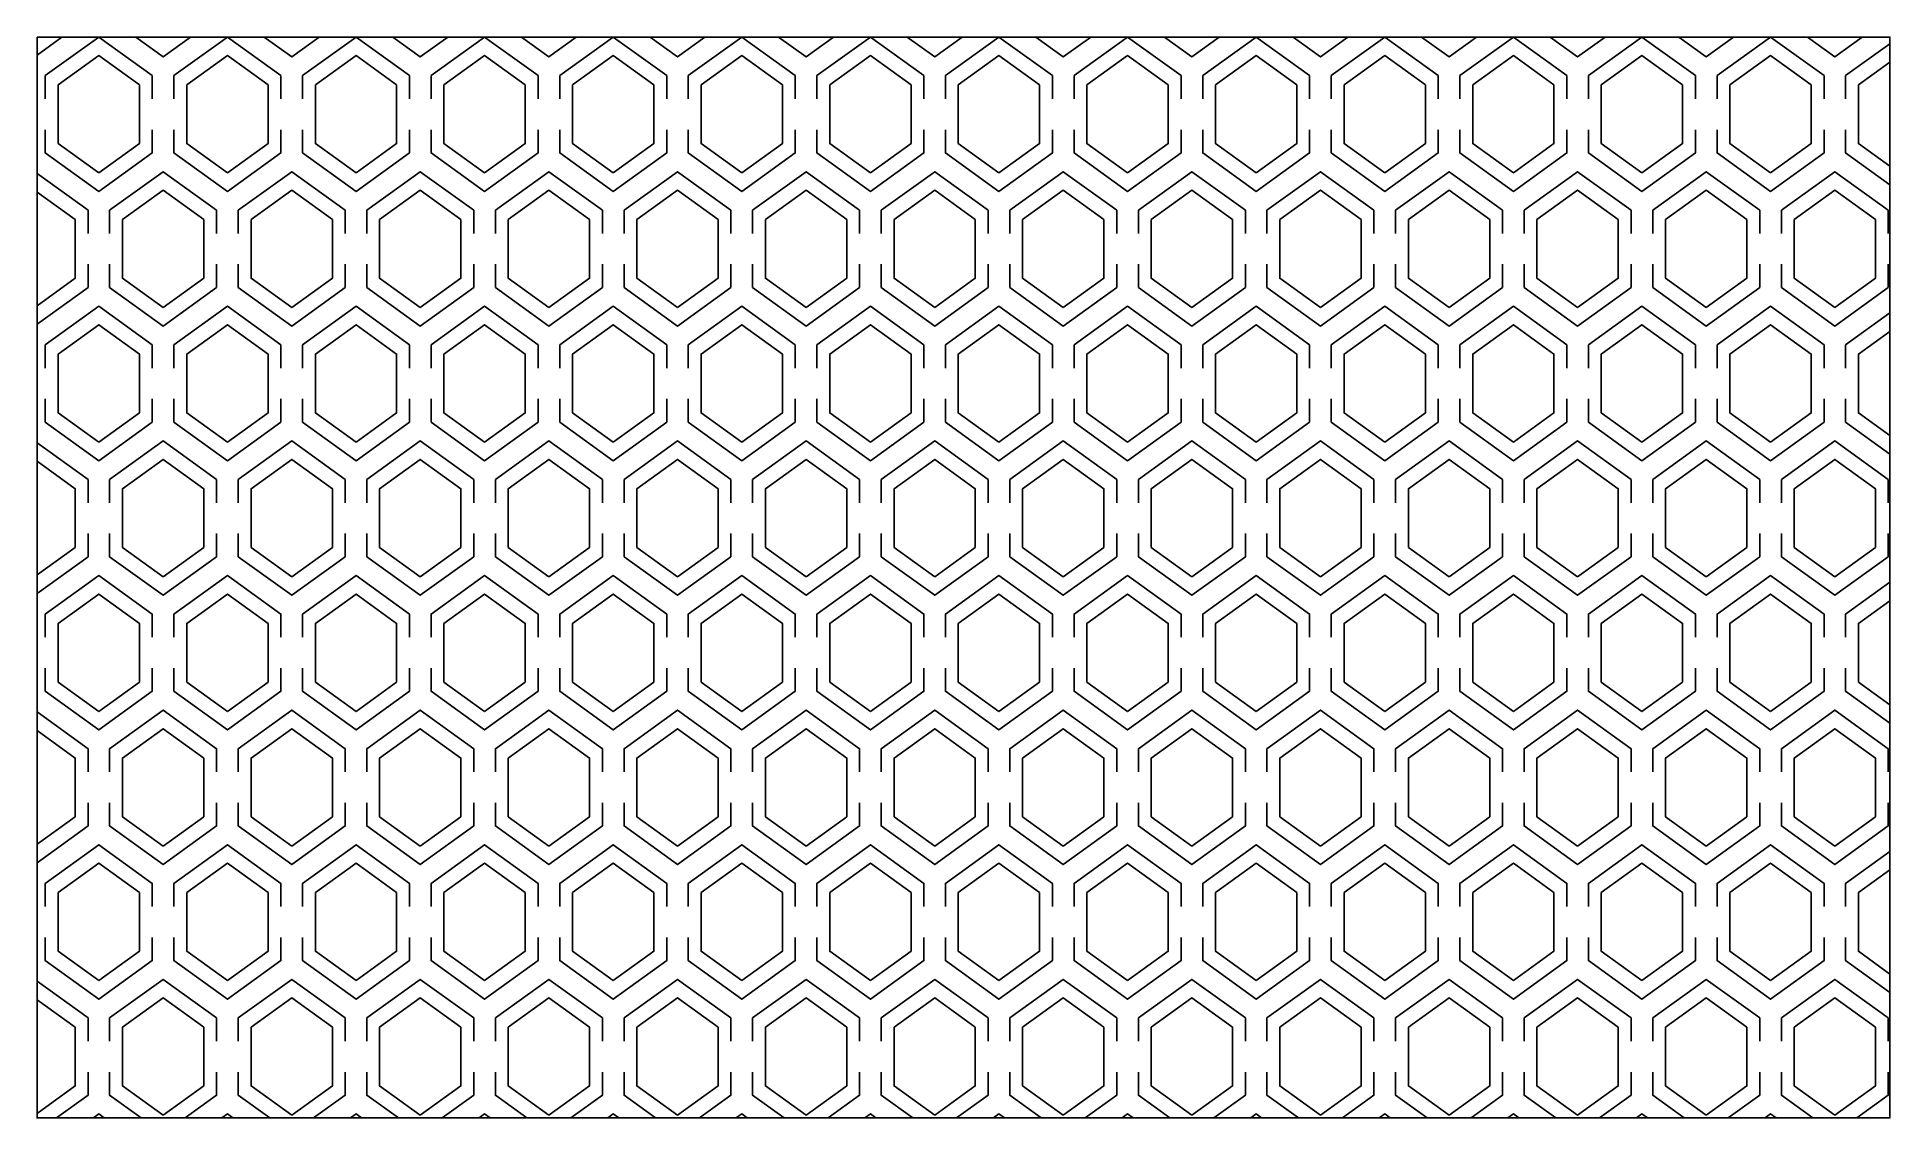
# Model space of a CAD drawing. Header units: millimetres. Extents: x 0 to 120, y 0 to 70.
import ezdxf

# ---------------------------------------------------------------- set-up
doc = ezdxf.new("R2010")
doc.units = ezdxf.units.MM
doc.layers.add('CUT', color=1, linetype='CONTINUOUS')

msp = doc.modelspace()

# ---------------------------------------------------------------- linework, layer by layer
at = {"layer": 'CUT'}
msp.add_line((0, 68.8364), (1.6123, 70), dxfattribs=at)
for points in [[(0, 70), (120, 70), (120, 0), (0, 0), (0, 70)], [(7.4641, 66), (7.4641, 67.5), (4, 70), (0.5359, 67.5), (0.5359, 66)], [(6.3877, 70), (8.1641, 68.718), (9.9405, 70)], [(15.7923, 66), (15.7923, 67.5), (12.3282, 70), (8.8641, 67.5), (8.8641, 66)], [(14.7159, 70), (16.4923, 68.718), (18.2687, 70)], [(24.1205, 66), (24.1205, 67.5), (20.6564, 70), (17.1923, 67.5), (17.1923, 66)], [(23.0441, 70), (24.8205, 68.718), (26.5969, 70)], [(32.4487, 66), (32.4487, 67.5), (28.9846, 70), (25.5205, 67.5), (25.5205, 66)], [(31.3723, 70), (33.1487, 68.718), (34.9251, 70)], [(40.7769, 66), (40.7769, 67.5), (37.3128, 70), (33.8487, 67.5), (33.8487, 66)], [(39.7005, 70), (41.4769, 68.718), (43.2533, 70)], [(49.1051, 66), (49.1051, 67.5), (45.641, 70), (42.1769, 67.5), (42.1769, 66)], [(48.0287, 70), (49.8051, 68.718), (51.5815, 70)], [(57.4333, 66), (57.4333, 67.5), (53.9692, 70), (50.5051, 67.5), (50.5051, 66)], [(56.3569, 70), (58.1333, 68.718), (59.9097, 70)], [(65.7615, 66), (65.7615, 67.5), (62.2974, 70), (58.8333, 67.5), (58.8333, 66)], [(64.6851, 70), (66.4615, 68.718), (68.2379, 70)], [(74.0897, 66), (74.0897, 67.5), (70.6256, 70), (67.1615, 67.5), (67.1615, 66)], [(73.0133, 70), (74.7897, 68.718), (76.5661, 70)], [(82.4179, 66), (82.4179, 67.5), (78.9538, 70), (75.4897, 67.5), (75.4897, 66)], [(81.3415, 70), (83.1179, 68.718), (84.8943, 70)], [(90.7461, 66), (90.7461, 67.5), (87.282, 70), (83.8179, 67.5), (83.8179, 66)], [(89.6697, 70), (91.4461, 68.718), (93.2225, 70)], [(99.0743, 66), (99.0743, 67.5), (95.6102, 70), (92.1461, 67.5), (92.1461, 66)], [(97.9979, 70), (99.7743, 68.718), (101.5507, 70)], [(107.4025, 66), (107.4025, 67.5), (103.9384, 70), (100.4743, 67.5), (100.4743, 66)], [(106.3261, 70), (108.1025, 68.718), (109.8789, 70)], [(115.7307, 66), (115.7307, 67.5), (112.2666, 70), (108.8025, 67.5), (108.8025, 66)], [(114.6544, 70), (116.4307, 68.718), (118.2071, 70)], [(4, 61.2), (6.6327, 63.1), (6.6327, 66.9), (4, 68.8), (1.3673, 66.9), (1.3673, 63.1), (4, 61.2)], [(12.3282, 61.2), (14.9609, 63.1), (14.9609, 66.9), (12.3282, 68.8), (9.6955, 66.9), (9.6955, 63.1), (12.3282, 61.2)], [(20.6564, 61.2), (23.2891, 63.1), (23.2891, 66.9), (20.6564, 68.8), (18.0237, 66.9), (18.0237, 63.1), (20.6564, 61.2)], [(28.9846, 61.2), (31.6173, 63.1), (31.6173, 66.9), (28.9846, 68.8), (26.3519, 66.9), (26.3519, 63.1), (28.9846, 61.2)], [(37.3128, 61.2), (39.9455, 63.1), (39.9455, 66.9), (37.3128, 68.8), (34.6801, 66.9), (34.6801, 63.1), (37.3128, 61.2)], [(45.641, 61.2), (48.2737, 63.1), (48.2737, 66.9), (45.641, 68.8), (43.0083, 66.9), (43.0083, 63.1), (45.641, 61.2)], [(53.9692, 61.2), (56.6019, 63.1), (56.6019, 66.9), (53.9692, 68.8), (51.3365, 66.9), (51.3365, 63.1), (53.9692, 61.2)], [(62.2974, 61.2), (64.9301, 63.1), (64.9301, 66.9), (62.2974, 68.8), (59.6647, 66.9), (59.6647, 63.1), (62.2974, 61.2)], [(70.6256, 61.2), (73.2583, 63.1), (73.2583, 66.9), (70.6256, 68.8), (67.9929, 66.9), (67.9929, 63.1), (70.6256, 61.2)], [(78.9538, 61.2), (81.5865, 63.1), (81.5865, 66.9), (78.9538, 68.8), (76.3211, 66.9), (76.3211, 63.1), (78.9538, 61.2)], [(87.282, 61.2), (89.9147, 63.1), (89.9147, 66.9), (87.282, 68.8), (84.6493, 66.9), (84.6493, 63.1), (87.282, 61.2)], [(95.6102, 61.2), (98.243, 63.1), (98.243, 66.9), (95.6102, 68.8), (92.9775, 66.9), (92.9775, 63.1), (95.6102, 61.2)], [(103.9384, 61.2), (106.5712, 63.1), (106.5712, 66.9), (103.9384, 68.8), (101.3057, 66.9), (101.3057, 63.1), (103.9384, 61.2)], [(112.2666, 61.2), (114.8994, 63.1), (114.8994, 66.9), (112.2666, 68.8), (109.6339, 66.9), (109.6339, 63.1), (112.2666, 61.2)], [(120, 69.5707), (117.1307, 67.5), (117.1307, 66)], [(120, 68.3707), (117.9621, 66.9), (117.9621, 63.1), (120, 61.6293)], [(0.5359, 64), (0.5359, 62.5), (4, 60), (7.4641, 62.5), (7.4641, 64)], [(8.8641, 64), (8.8641, 62.5), (12.3282, 60), (15.7923, 62.5), (15.7923, 64)], [(17.1923, 64), (17.1923, 62.5), (20.6564, 60), (24.1205, 62.5), (24.1205, 64)], [(25.5205, 64), (25.5205, 62.5), (28.9846, 60), (32.4487, 62.5), (32.4487, 64)], [(33.8487, 64), (33.8487, 62.5), (37.3128, 60), (40.7769, 62.5), (40.7769, 64)], [(42.1769, 64), (42.1769, 62.5), (45.641, 60), (49.1051, 62.5), (49.1051, 64)], [(50.5051, 64), (50.5051, 62.5), (53.9692, 60), (57.4333, 62.5), (57.4333, 64)], [(58.8333, 64), (58.8333, 62.5), (62.2974, 60), (65.7615, 62.5), (65.7615, 64)], [(67.1615, 64), (67.1615, 62.5), (70.6256, 60), (74.0897, 62.5), (74.0897, 64)], [(75.4897, 64), (75.4897, 62.5), (78.9538, 60), (82.4179, 62.5), (82.4179, 64)], [(83.8179, 64), (83.8179, 62.5), (87.282, 60), (90.7461, 62.5), (90.7461, 64)], [(92.1461, 64), (92.1461, 62.5), (95.6102, 60), (99.0743, 62.5), (99.0743, 64)], [(100.4743, 64), (100.4743, 62.5), (103.9384, 60), (107.4025, 62.5), (107.4025, 64)], [(108.8025, 64), (108.8025, 62.5), (112.2666, 60), (115.7307, 62.5), (115.7307, 64)], [(117.1307, 64), (117.1307, 62.5), (120, 60.4293)], [(11.6282, 57.282), (11.6282, 58.782), (8.1641, 61.282), (4.7, 58.782), (4.7, 57.282)], [(19.9564, 57.282), (19.9564, 58.782), (16.4923, 61.282), (13.0282, 58.782), (13.0282, 57.282)], [(28.2846, 57.282), (28.2846, 58.782), (24.8205, 61.282), (21.3564, 58.782), (21.3564, 57.282)], [(36.6128, 57.282), (36.6128, 58.782), (33.1487, 61.282), (29.6846, 58.782), (29.6846, 57.282)], [(44.941, 57.282), (44.941, 58.782), (41.4769, 61.282), (38.0128, 58.782), (38.0128, 57.282)], [(53.2692, 57.282), (53.2692, 58.782), (49.8051, 61.282), (46.341, 58.782), (46.341, 57.282)], [(61.5974, 57.282), (61.5974, 58.782), (58.1333, 61.282), (54.6692, 58.782), (54.6692, 57.282)], [(69.9256, 57.282), (69.9256, 58.782), (66.4615, 61.282), (62.9974, 58.782), (62.9974, 57.282)], [(78.2538, 57.282), (78.2538, 58.782), (74.7897, 61.282), (71.3256, 58.782), (71.3256, 57.282)], [(86.582, 57.282), (86.582, 58.782), (83.1179, 61.282), (79.6538, 58.782), (79.6538, 57.282)], [(94.9102, 57.282), (94.9102, 58.782), (91.4461, 61.282), (87.982, 58.782), (87.982, 57.282)], [(103.2384, 57.282), (103.2384, 58.782), (99.7743, 61.282), (96.3102, 58.782), (96.3102, 57.282)], [(111.5666, 57.282), (111.5666, 58.782), (108.1025, 61.282), (104.6384, 58.782), (104.6384, 57.282)], [(119.8948, 57.282), (119.8948, 58.782), (116.4307, 61.282), (112.9666, 58.782), (112.9666, 57.282)], [(3.3, 57.282), (3.3, 58.782), (0, 61.1636)], [(8.1641, 52.482), (10.7968, 54.382), (10.7968, 58.182), (8.1641, 60.082), (5.5314, 58.182), (5.5314, 54.382), (8.1641, 52.482)], [(16.4923, 52.482), (19.125, 54.382), (19.125, 58.182), (16.4923, 60.082), (13.8596, 58.182), (13.8596, 54.382), (16.4923, 52.482)], [(24.8205, 52.482), (27.4532, 54.382), (27.4532, 58.182), (24.8205, 60.082), (22.1878, 58.182), (22.1878, 54.382), (24.8205, 52.482)], [(33.1487, 52.482), (35.7814, 54.382), (35.7814, 58.182), (33.1487, 60.082), (30.516, 58.182), (30.516, 54.382), (33.1487, 52.482)], [(41.4769, 52.482), (44.1096, 54.382), (44.1096, 58.182), (41.4769, 60.082), (38.8442, 58.182), (38.8442, 54.382), (41.4769, 52.482)], [(49.8051, 52.482), (52.4378, 54.382), (52.4378, 58.182), (49.8051, 60.082), (47.1724, 58.182), (47.1724, 54.382), (49.8051, 52.482)], [(58.1333, 52.482), (60.766, 54.382), (60.766, 58.182), (58.1333, 60.082), (55.5006, 58.182), (55.5006, 54.382), (58.1333, 52.482)], [(66.4615, 52.482), (69.0942, 54.382), (69.0942, 58.182), (66.4615, 60.082), (63.8288, 58.182), (63.8288, 54.382), (66.4615, 52.482)], [(74.7897, 52.482), (77.4224, 54.382), (77.4224, 58.182), (74.7897, 60.082), (72.157, 58.182), (72.157, 54.382), (74.7897, 52.482)], [(83.1179, 52.482), (85.7506, 54.382), (85.7506, 58.182), (83.1179, 60.082), (80.4852, 58.182), (80.4852, 54.382), (83.1179, 52.482)], [(91.4461, 52.482), (94.0789, 54.382), (94.0789, 58.182), (91.4461, 60.082), (88.8134, 58.182), (88.8134, 54.382), (91.4461, 52.482)], [(99.7743, 52.482), (102.4071, 54.382), (102.4071, 58.182), (99.7743, 60.082), (97.1416, 58.182), (97.1416, 54.382), (99.7743, 52.482)], [(108.1025, 52.482), (110.7353, 54.382), (110.7353, 58.182), (108.1025, 60.082), (105.4698, 58.182), (105.4698, 54.382), (108.1025, 52.482)], [(116.4307, 52.482), (119.0635, 54.382), (119.0635, 58.182), (116.4307, 60.082), (113.798, 58.182), (113.798, 54.382), (116.4307, 52.482)], [(0, 52.6004), (2.4686, 54.382), (2.4686, 58.182), (0, 59.9636)], [(0, 51.4004), (3.3, 53.782), (3.3, 55.282)], [(4.7, 55.282), (4.7, 53.782), (8.1641, 51.282), (11.6282, 53.782), (11.6282, 55.282)], [(13.0282, 55.282), (13.0282, 53.782), (16.4923, 51.282), (19.9564, 53.782), (19.9564, 55.282)], [(21.3564, 55.282), (21.3564, 53.782), (24.8205, 51.282), (28.2846, 53.782), (28.2846, 55.282)], [(29.6846, 55.282), (29.6846, 53.782), (33.1487, 51.282), (36.6128, 53.782), (36.6128, 55.282)], [(38.0128, 55.282), (38.0128, 53.782), (41.4769, 51.282), (44.941, 53.782), (44.941, 55.282)], [(46.341, 55.282), (46.341, 53.782), (49.8051, 51.282), (53.2692, 53.782), (53.2692, 55.282)], [(54.6692, 55.282), (54.6692, 53.782), (58.1333, 51.282), (61.5974, 53.782), (61.5974, 55.282)], [(62.9974, 55.282), (62.9974, 53.782), (66.4615, 51.282), (69.9256, 53.782), (69.9256, 55.282)], [(71.3256, 55.282), (71.3256, 53.782), (74.7897, 51.282), (78.2538, 53.782), (78.2538, 55.282)], [(79.6538, 55.282), (79.6538, 53.782), (83.1179, 51.282), (86.582, 53.782), (86.582, 55.282)], [(87.982, 55.282), (87.982, 53.782), (91.4461, 51.282), (94.9102, 53.782), (94.9102, 55.282)], [(96.3102, 55.282), (96.3102, 53.782), (99.7743, 51.282), (103.2384, 53.782), (103.2384, 55.282)], [(104.6384, 55.282), (104.6384, 53.782), (108.1025, 51.282), (111.5666, 53.782), (111.5666, 55.282)], [(112.9666, 55.282), (112.9666, 53.782), (116.4307, 51.282), (119.8948, 53.782), (119.8948, 55.282)], [(7.4641, 48.564), (7.4641, 50.064), (4, 52.564), (0.5359, 50.064), (0.5359, 48.564)], [(15.7923, 48.564), (15.7923, 50.064), (12.3282, 52.564), (8.8641, 50.064), (8.8641, 48.564)], [(24.1205, 48.564), (24.1205, 50.064), (20.6564, 52.564), (17.1923, 50.064), (17.1923, 48.564)], [(32.4487, 48.564), (32.4487, 50.064), (28.9846, 52.564), (25.5205, 50.064), (25.5205, 48.564)], [(40.7769, 48.564), (40.7769, 50.064), (37.3128, 52.564), (33.8487, 50.064), (33.8487, 48.564)], [(49.1051, 48.564), (49.1051, 50.064), (45.641, 52.564), (42.1769, 50.064), (42.1769, 48.564)], [(57.4333, 48.564), (57.4333, 50.064), (53.9692, 52.564), (50.5051, 50.064), (50.5051, 48.564)], [(65.7615, 48.564), (65.7615, 50.064), (62.2974, 52.564), (58.8333, 50.064), (58.8333, 48.564)], [(74.0897, 48.564), (74.0897, 50.064), (70.6256, 52.564), (67.1615, 50.064), (67.1615, 48.564)], [(82.4179, 48.564), (82.4179, 50.064), (78.9538, 52.564), (75.4897, 50.064), (75.4897, 48.564)], [(90.7461, 48.564), (90.7461, 50.064), (87.282, 52.564), (83.8179, 50.064), (83.8179, 48.564)], [(99.0743, 48.564), (99.0743, 50.064), (95.6102, 52.564), (92.1461, 50.064), (92.1461, 48.564)], [(107.4025, 48.564), (107.4025, 50.064), (103.9384, 52.564), (100.4743, 50.064), (100.4743, 48.564)], [(115.7307, 48.564), (115.7307, 50.064), (112.2666, 52.564), (108.8025, 50.064), (108.8025, 48.564)], [(120, 52.1347), (117.1307, 50.064), (117.1307, 48.564)], [(4, 43.764), (6.6327, 45.664), (6.6327, 49.464), (4, 51.364), (1.3673, 49.464), (1.3673, 45.664), (4, 43.764)], [(12.3282, 43.764), (14.9609, 45.664), (14.9609, 49.464), (12.3282, 51.364), (9.6955, 49.464), (9.6955, 45.664), (12.3282, 43.764)], [(20.6564, 43.764), (23.2891, 45.664), (23.2891, 49.464), (20.6564, 51.364), (18.0237, 49.464), (18.0237, 45.664), (20.6564, 43.764)], [(28.9846, 43.764), (31.6173, 45.664), (31.6173, 49.464), (28.9846, 51.364), (26.3519, 49.464), (26.3519, 45.664), (28.9846, 43.764)], [(37.3128, 43.764), (39.9455, 45.664), (39.9455, 49.464), (37.3128, 51.364), (34.6801, 49.464), (34.6801, 45.664), (37.3128, 43.764)], [(45.641, 43.764), (48.2737, 45.664), (48.2737, 49.464), (45.641, 51.364), (43.0083, 49.464), (43.0083, 45.664), (45.641, 43.764)], [(53.9692, 43.764), (56.6019, 45.664), (56.6019, 49.464), (53.9692, 51.364), (51.3365, 49.464), (51.3365, 45.664), (53.9692, 43.764)], [(62.2974, 43.764), (64.9301, 45.664), (64.9301, 49.464), (62.2974, 51.364), (59.6647, 49.464), (59.6647, 45.664), (62.2974, 43.764)], [(70.6256, 43.764), (73.2583, 45.664), (73.2583, 49.464), (70.6256, 51.364), (67.9929, 49.464), (67.9929, 45.664), (70.6256, 43.764)], [(78.9538, 43.764), (81.5865, 45.664), (81.5865, 49.464), (78.9538, 51.364), (76.3211, 49.464), (76.3211, 45.664), (78.9538, 43.764)], [(87.282, 43.764), (89.9147, 45.664), (89.9147, 49.464), (87.282, 51.364), (84.6493, 49.464), (84.6493, 45.664), (87.282, 43.764)], [(95.6102, 43.764), (98.243, 45.664), (98.243, 49.464), (95.6102, 51.364), (92.9775, 49.464), (92.9775, 45.664), (95.6102, 43.764)], [(103.9384, 43.764), (106.5712, 45.664), (106.5712, 49.464), (103.9384, 51.364), (101.3057, 49.464), (101.3057, 45.664), (103.9384, 43.764)], [(112.2666, 43.764), (114.8994, 45.664), (114.8994, 49.464), (112.2666, 51.364), (109.6339, 49.464), (109.6339, 45.664), (112.2666, 43.764)], [(120, 50.9347), (117.9621, 49.464), (117.9621, 45.664), (120, 44.1933)], [(0.5359, 46.564), (0.5359, 45.064), (4, 42.564), (7.4641, 45.064), (7.4641, 46.564)], [(8.8641, 46.564), (8.8641, 45.064), (12.3282, 42.564), (15.7923, 45.064), (15.7923, 46.564)], [(17.1923, 46.564), (17.1923, 45.064), (20.6564, 42.564), (24.1205, 45.064), (24.1205, 46.564)], [(25.5205, 46.564), (25.5205, 45.064), (28.9846, 42.564), (32.4487, 45.064), (32.4487, 46.564)], [(33.8487, 46.564), (33.8487, 45.064), (37.3128, 42.564), (40.7769, 45.064), (40.7769, 46.564)], [(42.1769, 46.564), (42.1769, 45.064), (45.641, 42.564), (49.1051, 45.064), (49.1051, 46.564)], [(50.5051, 46.564), (50.5051, 45.064), (53.9692, 42.564), (57.4333, 45.064), (57.4333, 46.564)], [(58.8333, 46.564), (58.8333, 45.064), (62.2974, 42.564), (65.7615, 45.064), (65.7615, 46.564)], [(67.1615, 46.564), (67.1615, 45.064), (70.6256, 42.564), (74.0897, 45.064), (74.0897, 46.564)], [(75.4897, 46.564), (75.4897, 45.064), (78.9538, 42.564), (82.4179, 45.064), (82.4179, 46.564)], [(83.8179, 46.564), (83.8179, 45.064), (87.282, 42.564), (90.7461, 45.064), (90.7461, 46.564)], [(92.1461, 46.564), (92.1461, 45.064), (95.6102, 42.564), (99.0743, 45.064), (99.0743, 46.564)], [(100.4743, 46.564), (100.4743, 45.064), (103.9384, 42.564), (107.4025, 45.064), (107.4025, 46.564)], [(108.8025, 46.564), (108.8025, 45.064), (112.2666, 42.564), (115.7307, 45.064), (115.7307, 46.564)], [(117.1307, 46.564), (117.1307, 45.064), (120, 42.9933)], [(3.3, 39.846), (3.3, 41.346), (0, 43.7276)], [(11.6282, 39.846), (11.6282, 41.346), (8.1641, 43.846), (4.7, 41.346), (4.7, 39.846)], [(19.9564, 39.846), (19.9564, 41.346), (16.4923, 43.846), (13.0282, 41.346), (13.0282, 39.846)], [(28.2846, 39.846), (28.2846, 41.346), (24.8205, 43.846), (21.3564, 41.346), (21.3564, 39.846)], [(36.6128, 39.846), (36.6128, 41.346), (33.1487, 43.846), (29.6846, 41.346), (29.6846, 39.846)], [(44.941, 39.846), (44.941, 41.346), (41.4769, 43.846), (38.0128, 41.346), (38.0128, 39.846)], [(53.2692, 39.846), (53.2692, 41.346), (49.8051, 43.846), (46.341, 41.346), (46.341, 39.846)], [(61.5974, 39.846), (61.5974, 41.346), (58.1333, 43.846), (54.6692, 41.346), (54.6692, 39.846)], [(69.9256, 39.846), (69.9256, 41.346), (66.4615, 43.846), (62.9974, 41.346), (62.9974, 39.846)], [(78.2538, 39.846), (78.2538, 41.346), (74.7897, 43.846), (71.3256, 41.346), (71.3256, 39.846)], [(86.582, 39.846), (86.582, 41.346), (83.1179, 43.846), (79.6538, 41.346), (79.6538, 39.846)], [(94.9102, 39.846), (94.9102, 41.346), (91.4461, 43.846), (87.982, 41.346), (87.982, 39.846)], [(103.2384, 39.846), (103.2384, 41.346), (99.7743, 43.846), (96.3102, 41.346), (96.3102, 39.846)], [(111.5666, 39.846), (111.5666, 41.346), (108.1025, 43.846), (104.6384, 41.346), (104.6384, 39.846)], [(119.8948, 39.846), (119.8948, 41.346), (116.4307, 43.846), (112.9666, 41.346), (112.9666, 39.846)], [(0, 35.1644), (2.4686, 36.946), (2.4686, 40.746), (0, 42.5276)], [(8.1641, 35.046), (10.7968, 36.946), (10.7968, 40.746), (8.1641, 42.646), (5.5314, 40.746), (5.5314, 36.946), (8.1641, 35.046)], [(16.4923, 35.046), (19.125, 36.946), (19.125, 40.746), (16.4923, 42.646), (13.8596, 40.746), (13.8596, 36.946), (16.4923, 35.046)], [(24.8205, 35.046), (27.4532, 36.946), (27.4532, 40.746), (24.8205, 42.646), (22.1878, 40.746), (22.1878, 36.946), (24.8205, 35.046)], [(33.1487, 35.046), (35.7814, 36.946), (35.7814, 40.746), (33.1487, 42.646), (30.516, 40.746), (30.516, 36.946), (33.1487, 35.046)], [(41.4769, 35.046), (44.1096, 36.946), (44.1096, 40.746), (41.4769, 42.646), (38.8442, 40.746), (38.8442, 36.946), (41.4769, 35.046)], [(49.8051, 35.046), (52.4378, 36.946), (52.4378, 40.746), (49.8051, 42.646), (47.1724, 40.746), (47.1724, 36.946), (49.8051, 35.046)], [(58.1333, 35.046), (60.766, 36.946), (60.766, 40.746), (58.1333, 42.646), (55.5006, 40.746), (55.5006, 36.946), (58.1333, 35.046)], [(66.4615, 35.046), (69.0942, 36.946), (69.0942, 40.746), (66.4615, 42.646), (63.8288, 40.746), (63.8288, 36.946), (66.4615, 35.046)], [(74.7897, 35.046), (77.4224, 36.946), (77.4224, 40.746), (74.7897, 42.646), (72.157, 40.746), (72.157, 36.946), (74.7897, 35.046)], [(83.1179, 35.046), (85.7506, 36.946), (85.7506, 40.746), (83.1179, 42.646), (80.4852, 40.746), (80.4852, 36.946), (83.1179, 35.046)], [(91.4461, 35.046), (94.0789, 36.946), (94.0789, 40.746), (91.4461, 42.646), (88.8134, 40.746), (88.8134, 36.946), (91.4461, 35.046)], [(99.7743, 35.046), (102.4071, 36.946), (102.4071, 40.746), (99.7743, 42.646), (97.1416, 40.746), (97.1416, 36.946), (99.7743, 35.046)], [(108.1025, 35.046), (110.7353, 36.946), (110.7353, 40.746), (108.1025, 42.646), (105.4698, 40.746), (105.4698, 36.946), (108.1025, 35.046)], [(116.4307, 35.046), (119.0635, 36.946), (119.0635, 40.746), (116.4307, 42.646), (113.798, 40.746), (113.798, 36.946), (116.4307, 35.046)], [(0, 33.9644), (3.3, 36.346), (3.3, 37.846)], [(4.7, 37.846), (4.7, 36.346), (8.1641, 33.846), (11.6282, 36.346), (11.6282, 37.846)], [(13.0282, 37.846), (13.0282, 36.346), (16.4923, 33.846), (19.9564, 36.346), (19.9564, 37.846)], [(21.3564, 37.846), (21.3564, 36.346), (24.8205, 33.846), (28.2846, 36.346), (28.2846, 37.846)], [(29.6846, 37.846), (29.6846, 36.346), (33.1487, 33.846), (36.6128, 36.346), (36.6128, 37.846)], [(38.0128, 37.846), (38.0128, 36.346), (41.4769, 33.846), (44.941, 36.346), (44.941, 37.846)], [(46.341, 37.846), (46.341, 36.346), (49.8051, 33.846), (53.2692, 36.346), (53.2692, 37.846)], [(54.6692, 37.846), (54.6692, 36.346), (58.1333, 33.846), (61.5974, 36.346), (61.5974, 37.846)], [(62.9974, 37.846), (62.9974, 36.346), (66.4615, 33.846), (69.9256, 36.346), (69.9256, 37.846)], [(71.3256, 37.846), (71.3256, 36.346), (74.7897, 33.846), (78.2538, 36.346), (78.2538, 37.846)], [(79.6538, 37.846), (79.6538, 36.346), (83.1179, 33.846), (86.582, 36.346), (86.582, 37.846)], [(87.982, 37.846), (87.982, 36.346), (91.4461, 33.846), (94.9102, 36.346), (94.9102, 37.846)], [(96.3102, 37.846), (96.3102, 36.346), (99.7743, 33.846), (103.2384, 36.346), (103.2384, 37.846)], [(104.6384, 37.846), (104.6384, 36.346), (108.1025, 33.846), (111.5666, 36.346), (111.5666, 37.846)], [(112.9666, 37.846), (112.9666, 36.346), (116.4307, 33.846), (119.8948, 36.346), (119.8948, 37.846)], [(7.4641, 31.128), (7.4641, 32.628), (4, 35.128), (0.5359, 32.628), (0.5359, 31.128)], [(15.7923, 31.128), (15.7923, 32.628), (12.3282, 35.128), (8.8641, 32.628), (8.8641, 31.128)], [(24.1205, 31.128), (24.1205, 32.628), (20.6564, 35.128), (17.1923, 32.628), (17.1923, 31.128)], [(32.4487, 31.128), (32.4487, 32.628), (28.9846, 35.128), (25.5205, 32.628), (25.5205, 31.128)], [(40.7769, 31.128), (40.7769, 32.628), (37.3128, 35.128), (33.8487, 32.628), (33.8487, 31.128)], [(49.1051, 31.128), (49.1051, 32.628), (45.641, 35.128), (42.1769, 32.628), (42.1769, 31.128)], [(57.4333, 31.128), (57.4333, 32.628), (53.9692, 35.128), (50.5051, 32.628), (50.5051, 31.128)], [(65.7615, 31.128), (65.7615, 32.628), (62.2974, 35.128), (58.8333, 32.628), (58.8333, 31.128)], [(74.0897, 31.128), (74.0897, 32.628), (70.6256, 35.128), (67.1615, 32.628), (67.1615, 31.128)], [(82.4179, 31.128), (82.4179, 32.628), (78.9538, 35.128), (75.4897, 32.628), (75.4897, 31.128)], [(90.7461, 31.128), (90.7461, 32.628), (87.282, 35.128), (83.8179, 32.628), (83.8179, 31.128)], [(99.0743, 31.128), (99.0743, 32.628), (95.6102, 35.128), (92.1461, 32.628), (92.1461, 31.128)], [(107.4025, 31.128), (107.4025, 32.628), (103.9384, 35.128), (100.4743, 32.628), (100.4743, 31.128)], [(115.7307, 31.128), (115.7307, 32.628), (112.2666, 35.128), (108.8025, 32.628), (108.8025, 31.128)], [(4, 26.328), (6.6327, 28.228), (6.6327, 32.028), (4, 33.928), (1.3673, 32.028), (1.3673, 28.228), (4, 26.328)], [(12.3282, 26.328), (14.9609, 28.228), (14.9609, 32.028), (12.3282, 33.928), (9.6955, 32.028), (9.6955, 28.228), (12.3282, 26.328)], [(20.6564, 26.328), (23.2891, 28.228), (23.2891, 32.028), (20.6564, 33.928), (18.0237, 32.028), (18.0237, 28.228), (20.6564, 26.328)], [(28.9846, 26.328), (31.6173, 28.228), (31.6173, 32.028), (28.9846, 33.928), (26.3519, 32.028), (26.3519, 28.228), (28.9846, 26.328)], [(37.3128, 26.328), (39.9455, 28.228), (39.9455, 32.028), (37.3128, 33.928), (34.6801, 32.028), (34.6801, 28.228), (37.3128, 26.328)], [(45.641, 26.328), (48.2737, 28.228), (48.2737, 32.028), (45.641, 33.928), (43.0083, 32.028), (43.0083, 28.228), (45.641, 26.328)], [(53.9692, 26.328), (56.6019, 28.228), (56.6019, 32.028), (53.9692, 33.928), (51.3365, 32.028), (51.3365, 28.228), (53.9692, 26.328)], [(62.2974, 26.328), (64.9301, 28.228), (64.9301, 32.028), (62.2974, 33.928), (59.6647, 32.028), (59.6647, 28.228), (62.2974, 26.328)], [(70.6256, 26.328), (73.2583, 28.228), (73.2583, 32.028), (70.6256, 33.928), (67.9929, 32.028), (67.9929, 28.228), (70.6256, 26.328)], [(78.9538, 26.328), (81.5865, 28.228), (81.5865, 32.028), (78.9538, 33.928), (76.3211, 32.028), (76.3211, 28.228), (78.9538, 26.328)], [(87.282, 26.328), (89.9147, 28.228), (89.9147, 32.028), (87.282, 33.928), (84.6493, 32.028), (84.6493, 28.228), (87.282, 26.328)], [(95.6102, 26.328), (98.243, 28.228), (98.243, 32.028), (95.6102, 33.928), (92.9775, 32.028), (92.9775, 28.228), (95.6102, 26.328)], [(103.9384, 26.328), (106.5712, 28.228), (106.5712, 32.028), (103.9384, 33.928), (101.3057, 32.028), (101.3057, 28.228), (103.9384, 26.328)], [(112.2666, 26.328), (114.8994, 28.228), (114.8994, 32.028), (112.2666, 33.928), (109.6339, 32.028), (109.6339, 28.228), (112.2666, 26.328)], [(120, 34.6987), (117.1307, 32.628), (117.1307, 31.128)], [(120, 33.4987), (117.9621, 32.028), (117.9621, 28.228), (120, 26.7573)], [(0.5359, 29.128), (0.5359, 27.628), (4, 25.128), (7.4641, 27.628), (7.4641, 29.128)], [(8.8641, 29.128), (8.8641, 27.628), (12.3282, 25.128), (15.7923, 27.628), (15.7923, 29.128)], [(17.1923, 29.128), (17.1923, 27.628), (20.6564, 25.128), (24.1205, 27.628), (24.1205, 29.128)], [(25.5205, 29.128), (25.5205, 27.628), (28.9846, 25.128), (32.4487, 27.628), (32.4487, 29.128)], [(33.8487, 29.128), (33.8487, 27.628), (37.3128, 25.128), (40.7769, 27.628), (40.7769, 29.128)], [(42.1769, 29.128), (42.1769, 27.628), (45.641, 25.128), (49.1051, 27.628), (49.1051, 29.128)], [(50.5051, 29.128), (50.5051, 27.628), (53.9692, 25.128), (57.4333, 27.628), (57.4333, 29.128)], [(58.8333, 29.128), (58.8333, 27.628), (62.2974, 25.128), (65.7615, 27.628), (65.7615, 29.128)], [(67.1615, 29.128), (67.1615, 27.628), (70.6256, 25.128), (74.0897, 27.628), (74.0897, 29.128)], [(75.4897, 29.128), (75.4897, 27.628), (78.9538, 25.128), (82.4179, 27.628), (82.4179, 29.128)], [(83.8179, 29.128), (83.8179, 27.628), (87.282, 25.128), (90.7461, 27.628), (90.7461, 29.128)], [(92.1461, 29.128), (92.1461, 27.628), (95.6102, 25.128), (99.0743, 27.628), (99.0743, 29.128)], [(100.4743, 29.128), (100.4743, 27.628), (103.9384, 25.128), (107.4025, 27.628), (107.4025, 29.128)], [(108.8025, 29.128), (108.8025, 27.628), (112.2666, 25.128), (115.7307, 27.628), (115.7307, 29.128)], [(117.1307, 29.128), (117.1307, 27.628), (120, 25.5573)], [(11.6282, 22.41), (11.6282, 23.91), (8.1641, 26.41), (4.7, 23.91), (4.7, 22.41)], [(19.9564, 22.41), (19.9564, 23.91), (16.4923, 26.41), (13.0282, 23.91), (13.0282, 22.41)], [(28.2846, 22.41), (28.2846, 23.91), (24.8205, 26.41), (21.3564, 23.91), (21.3564, 22.41)], [(36.6128, 22.41), (36.6128, 23.91), (33.1487, 26.41), (29.6846, 23.91), (29.6846, 22.41)], [(44.941, 22.41), (44.941, 23.91), (41.4769, 26.41), (38.0128, 23.91), (38.0128, 22.41)], [(53.2692, 22.41), (53.2692, 23.91), (49.8051, 26.41), (46.341, 23.91), (46.341, 22.41)], [(61.5974, 22.41), (61.5974, 23.91), (58.1333, 26.41), (54.6692, 23.91), (54.6692, 22.41)], [(69.9256, 22.41), (69.9256, 23.91), (66.4615, 26.41), (62.9974, 23.91), (62.9974, 22.41)], [(78.2538, 22.41), (78.2538, 23.91), (74.7897, 26.41), (71.3256, 23.91), (71.3256, 22.41)], [(86.582, 22.41), (86.582, 23.91), (83.1179, 26.41), (79.6538, 23.91), (79.6538, 22.41)], [(94.9102, 22.41), (94.9102, 23.91), (91.4461, 26.41), (87.982, 23.91), (87.982, 22.41)], [(103.2384, 22.41), (103.2384, 23.91), (99.7743, 26.41), (96.3102, 23.91), (96.3102, 22.41)], [(111.5666, 22.41), (111.5666, 23.91), (108.1025, 26.41), (104.6384, 23.91), (104.6384, 22.41)], [(119.8948, 22.41), (119.8948, 23.91), (116.4307, 26.41), (112.9666, 23.91), (112.9666, 22.41)], [(3.3, 22.41), (3.3, 23.91), (0, 26.2916)], [(8.1641, 17.61), (10.7968, 19.51), (10.7968, 23.31), (8.1641, 25.21), (5.5314, 23.31), (5.5314, 19.51), (8.1641, 17.61)], [(16.4923, 17.61), (19.125, 19.51), (19.125, 23.31), (16.4923, 25.21), (13.8596, 23.31), (13.8596, 19.51), (16.4923, 17.61)], [(24.8205, 17.61), (27.4532, 19.51), (27.4532, 23.31), (24.8205, 25.21), (22.1878, 23.31), (22.1878, 19.51), (24.8205, 17.61)], [(33.1487, 17.61), (35.7814, 19.51), (35.7814, 23.31), (33.1487, 25.21), (30.516, 23.31), (30.516, 19.51), (33.1487, 17.61)], [(41.4769, 17.61), (44.1096, 19.51), (44.1096, 23.31), (41.4769, 25.21), (38.8442, 23.31), (38.8442, 19.51), (41.4769, 17.61)], [(49.8051, 17.61), (52.4378, 19.51), (52.4378, 23.31), (49.8051, 25.21), (47.1724, 23.31), (47.1724, 19.51), (49.8051, 17.61)], [(58.1333, 17.61), (60.766, 19.51), (60.766, 23.31), (58.1333, 25.21), (55.5006, 23.31), (55.5006, 19.51), (58.1333, 17.61)], [(66.4615, 17.61), (69.0942, 19.51), (69.0942, 23.31), (66.4615, 25.21), (63.8288, 23.31), (63.8288, 19.51), (66.4615, 17.61)], [(74.7897, 17.61), (77.4224, 19.51), (77.4224, 23.31), (74.7897, 25.21), (72.157, 23.31), (72.157, 19.51), (74.7897, 17.61)], [(83.1179, 17.61), (85.7506, 19.51), (85.7506, 23.31), (83.1179, 25.21), (80.4852, 23.31), (80.4852, 19.51), (83.1179, 17.61)], [(91.4461, 17.61), (94.0789, 19.51), (94.0789, 23.31), (91.4461, 25.21), (88.8134, 23.31), (88.8134, 19.51), (91.4461, 17.61)], [(99.7743, 17.61), (102.4071, 19.51), (102.4071, 23.31), (99.7743, 25.21), (97.1416, 23.31), (97.1416, 19.51), (99.7743, 17.61)], [(108.1025, 17.61), (110.7353, 19.51), (110.7353, 23.31), (108.1025, 25.21), (105.4698, 23.31), (105.4698, 19.51), (108.1025, 17.61)], [(116.4307, 17.61), (119.0635, 19.51), (119.0635, 23.31), (116.4307, 25.21), (113.798, 23.31), (113.798, 19.51), (116.4307, 17.61)], [(0, 17.7284), (2.4686, 19.51), (2.4686, 23.31), (0, 25.0916)], [(0, 16.5284), (3.3, 18.91), (3.3, 20.41)], [(4.7, 20.41), (4.7, 18.91), (8.1641, 16.41), (11.6282, 18.91), (11.6282, 20.41)], [(13.0282, 20.41), (13.0282, 18.91), (16.4923, 16.41), (19.9564, 18.91), (19.9564, 20.41)], [(21.3564, 20.41), (21.3564, 18.91), (24.8205, 16.41), (28.2846, 18.91), (28.2846, 20.41)], [(29.6846, 20.41), (29.6846, 18.91), (33.1487, 16.41), (36.6128, 18.91), (36.6128, 20.41)], [(38.0128, 20.41), (38.0128, 18.91), (41.4769, 16.41), (44.941, 18.91), (44.941, 20.41)], [(46.341, 20.41), (46.341, 18.91), (49.8051, 16.41), (53.2692, 18.91), (53.2692, 20.41)], [(54.6692, 20.41), (54.6692, 18.91), (58.1333, 16.41), (61.5974, 18.91), (61.5974, 20.41)], [(62.9974, 20.41), (62.9974, 18.91), (66.4615, 16.41), (69.9256, 18.91), (69.9256, 20.41)], [(71.3256, 20.41), (71.3256, 18.91), (74.7897, 16.41), (78.2538, 18.91), (78.2538, 20.41)], [(79.6538, 20.41), (79.6538, 18.91), (83.1179, 16.41), (86.582, 18.91), (86.582, 20.41)], [(87.982, 20.41), (87.982, 18.91), (91.4461, 16.41), (94.9102, 18.91), (94.9102, 20.41)], [(96.3102, 20.41), (96.3102, 18.91), (99.7743, 16.41), (103.2384, 18.91), (103.2384, 20.41)], [(104.6384, 20.41), (104.6384, 18.91), (108.1025, 16.41), (111.5666, 18.91), (111.5666, 20.41)], [(112.9666, 20.41), (112.9666, 18.91), (116.4307, 16.41), (119.8948, 18.91), (119.8948, 20.41)], [(7.4641, 13.692), (7.4641, 15.192), (4, 17.692), (0.5359, 15.192), (0.5359, 13.692)], [(15.7923, 13.692), (15.7923, 15.192), (12.3282, 17.692), (8.8641, 15.192), (8.8641, 13.692)], [(24.1205, 13.692), (24.1205, 15.192), (20.6564, 17.692), (17.1923, 15.192), (17.1923, 13.692)], [(32.4487, 13.692), (32.4487, 15.192), (28.9846, 17.692), (25.5205, 15.192), (25.5205, 13.692)], [(40.7769, 13.692), (40.7769, 15.192), (37.3128, 17.692), (33.8487, 15.192), (33.8487, 13.692)], [(49.1051, 13.692), (49.1051, 15.192), (45.641, 17.692), (42.1769, 15.192), (42.1769, 13.692)], [(57.4333, 13.692), (57.4333, 15.192), (53.9692, 17.692), (50.5051, 15.192), (50.5051, 13.692)], [(65.7615, 13.692), (65.7615, 15.192), (62.2974, 17.692), (58.8333, 15.192), (58.8333, 13.692)], [(74.0897, 13.692), (74.0897, 15.192), (70.6256, 17.692), (67.1615, 15.192), (67.1615, 13.692)], [(82.4179, 13.692), (82.4179, 15.192), (78.9538, 17.692), (75.4897, 15.192), (75.4897, 13.692)], [(90.7461, 13.692), (90.7461, 15.192), (87.282, 17.692), (83.8179, 15.192), (83.8179, 13.692)], [(99.0743, 13.692), (99.0743, 15.192), (95.6102, 17.692), (92.1461, 15.192), (92.1461, 13.692)], [(107.4025, 13.692), (107.4025, 15.192), (103.9384, 17.692), (100.4743, 15.192), (100.4743, 13.692)], [(115.7307, 13.692), (115.7307, 15.192), (112.2666, 17.692), (108.8025, 15.192), (108.8025, 13.692)], [(120, 17.2627), (117.1307, 15.192), (117.1307, 13.692)], [(4, 8.892), (6.6327, 10.792), (6.6327, 14.592), (4, 16.492), (1.3673, 14.592), (1.3673, 10.792), (4, 8.892)], [(12.3282, 8.892), (14.9609, 10.792), (14.9609, 14.592), (12.3282, 16.492), (9.6955, 14.592), (9.6955, 10.792), (12.3282, 8.892)], [(20.6564, 8.892), (23.2891, 10.792), (23.2891, 14.592), (20.6564, 16.492), (18.0237, 14.592), (18.0237, 10.792), (20.6564, 8.892)], [(28.9846, 8.892), (31.6173, 10.792), (31.6173, 14.592), (28.9846, 16.492), (26.3519, 14.592), (26.3519, 10.792), (28.9846, 8.892)], [(37.3128, 8.892), (39.9455, 10.792), (39.9455, 14.592), (37.3128, 16.492), (34.6801, 14.592), (34.6801, 10.792), (37.3128, 8.892)], [(45.641, 8.892), (48.2737, 10.792), (48.2737, 14.592), (45.641, 16.492), (43.0083, 14.592), (43.0083, 10.792), (45.641, 8.892)], [(53.9692, 8.892), (56.6019, 10.792), (56.6019, 14.592), (53.9692, 16.492), (51.3365, 14.592), (51.3365, 10.792), (53.9692, 8.892)], [(62.2974, 8.892), (64.9301, 10.792), (64.9301, 14.592), (62.2974, 16.492), (59.6647, 14.592), (59.6647, 10.792), (62.2974, 8.892)], [(70.6256, 8.892), (73.2583, 10.792), (73.2583, 14.592), (70.6256, 16.492), (67.9929, 14.592), (67.9929, 10.792), (70.6256, 8.892)], [(78.9538, 8.892), (81.5865, 10.792), (81.5865, 14.592), (78.9538, 16.492), (76.3211, 14.592), (76.3211, 10.792), (78.9538, 8.892)], [(87.282, 8.892), (89.9147, 10.792), (89.9147, 14.592), (87.282, 16.492), (84.6493, 14.592), (84.6493, 10.792), (87.282, 8.892)], [(95.6102, 8.892), (98.243, 10.792), (98.243, 14.592), (95.6102, 16.492), (92.9775, 14.592), (92.9775, 10.792), (95.6102, 8.892)], [(103.9384, 8.892), (106.5712, 10.792), (106.5712, 14.592), (103.9384, 16.492), (101.3057, 14.592), (101.3057, 10.792), (103.9384, 8.892)], [(112.2666, 8.892), (114.8994, 10.792), (114.8994, 14.592), (112.2666, 16.492), (109.6339, 14.592), (109.6339, 10.792), (112.2666, 8.892)], [(120, 16.0627), (117.9621, 14.592), (117.9621, 10.792), (120, 9.3213)], [(0.5359, 11.692), (0.5359, 10.192), (4, 7.692), (7.4641, 10.192), (7.4641, 11.692)], [(8.8641, 11.692), (8.8641, 10.192), (12.3282, 7.692), (15.7923, 10.192), (15.7923, 11.692)], [(17.1923, 11.692), (17.1923, 10.192), (20.6564, 7.692), (24.1205, 10.192), (24.1205, 11.692)], [(25.5205, 11.692), (25.5205, 10.192), (28.9846, 7.692), (32.4487, 10.192), (32.4487, 11.692)], [(33.8487, 11.692), (33.8487, 10.192), (37.3128, 7.692), (40.7769, 10.192), (40.7769, 11.692)], [(42.1769, 11.692), (42.1769, 10.192), (45.641, 7.692), (49.1051, 10.192), (49.1051, 11.692)], [(50.5051, 11.692), (50.5051, 10.192), (53.9692, 7.692), (57.4333, 10.192), (57.4333, 11.692)], [(58.8333, 11.692), (58.8333, 10.192), (62.2974, 7.692), (65.7615, 10.192), (65.7615, 11.692)], [(67.1615, 11.692), (67.1615, 10.192), (70.6256, 7.692), (74.0897, 10.192), (74.0897, 11.692)], [(75.4897, 11.692), (75.4897, 10.192), (78.9538, 7.692), (82.4179, 10.192), (82.4179, 11.692)], [(83.8179, 11.692), (83.8179, 10.192), (87.282, 7.692), (90.7461, 10.192), (90.7461, 11.692)], [(92.1461, 11.692), (92.1461, 10.192), (95.6102, 7.692), (99.0743, 10.192), (99.0743, 11.692)], [(100.4743, 11.692), (100.4743, 10.192), (103.9384, 7.692), (107.4025, 10.192), (107.4025, 11.692)], [(108.8025, 11.692), (108.8025, 10.192), (112.2666, 7.692), (115.7307, 10.192), (115.7307, 11.692)], [(117.1307, 11.692), (117.1307, 10.192), (120, 8.1213)], [(3.3, 4.974), (3.3, 6.474), (0, 8.8556)], [(11.6282, 4.974), (11.6282, 6.474), (8.1641, 8.974), (4.7, 6.474), (4.7, 4.974)], [(19.9564, 4.974), (19.9564, 6.474), (16.4923, 8.974), (13.0282, 6.474), (13.0282, 4.974)], [(28.2846, 4.974), (28.2846, 6.474), (24.8205, 8.974), (21.3564, 6.474), (21.3564, 4.974)], [(36.6128, 4.974), (36.6128, 6.474), (33.1487, 8.974), (29.6846, 6.474), (29.6846, 4.974)], [(44.941, 4.974), (44.941, 6.474), (41.4769, 8.974), (38.0128, 6.474), (38.0128, 4.974)], [(53.2692, 4.974), (53.2692, 6.474), (49.8051, 8.974), (46.341, 6.474), (46.341, 4.974)], [(61.5974, 4.974), (61.5974, 6.474), (58.1333, 8.974), (54.6692, 6.474), (54.6692, 4.974)], [(69.9256, 4.974), (69.9256, 6.474), (66.4615, 8.974), (62.9974, 6.474), (62.9974, 4.974)], [(78.2538, 4.974), (78.2538, 6.474), (74.7897, 8.974), (71.3256, 6.474), (71.3256, 4.974)], [(86.582, 4.974), (86.582, 6.474), (83.1179, 8.974), (79.6538, 6.474), (79.6538, 4.974)], [(94.9102, 4.974), (94.9102, 6.474), (91.4461, 8.974), (87.982, 6.474), (87.982, 4.974)], [(103.2384, 4.974), (103.2384, 6.474), (99.7743, 8.974), (96.3102, 6.474), (96.3102, 4.974)], [(111.5666, 4.974), (111.5666, 6.474), (108.1025, 8.974), (104.6384, 6.474), (104.6384, 4.974)], [(119.8948, 4.974), (119.8948, 6.474), (116.4307, 8.974), (112.9666, 6.474), (112.9666, 4.974)], [(0, 0.2924), (2.4686, 2.074), (2.4686, 5.874), (0, 7.6556)], [(8.1641, 0.174), (10.7968, 2.074), (10.7968, 5.874), (8.1641, 7.774), (5.5314, 5.874), (5.5314, 2.074), (8.1641, 0.174)], [(16.4923, 0.174), (19.125, 2.074), (19.125, 5.874), (16.4923, 7.774), (13.8596, 5.874), (13.8596, 2.074), (16.4923, 0.174)], [(24.8205, 0.174), (27.4532, 2.074), (27.4532, 5.874), (24.8205, 7.774), (22.1878, 5.874), (22.1878, 2.074), (24.8205, 0.174)], [(33.1487, 0.174), (35.7814, 2.074), (35.7814, 5.874), (33.1487, 7.774), (30.516, 5.874), (30.516, 2.074), (33.1487, 0.174)], [(41.4769, 0.174), (44.1096, 2.074), (44.1096, 5.874), (41.4769, 7.774), (38.8442, 5.874), (38.8442, 2.074), (41.4769, 0.174)], [(49.8051, 0.174), (52.4378, 2.074), (52.4378, 5.874), (49.8051, 7.774), (47.1724, 5.874), (47.1724, 2.074), (49.8051, 0.174)], [(58.1333, 0.174), (60.766, 2.074), (60.766, 5.874), (58.1333, 7.774), (55.5006, 5.874), (55.5006, 2.074), (58.1333, 0.174)], [(66.4615, 0.174), (69.0942, 2.074), (69.0942, 5.874), (66.4615, 7.774), (63.8288, 5.874), (63.8288, 2.074), (66.4615, 0.174)], [(74.7897, 0.174), (77.4224, 2.074), (77.4224, 5.874), (74.7897, 7.774), (72.157, 5.874), (72.157, 2.074), (74.7897, 0.174)], [(83.1179, 0.174), (85.7506, 2.074), (85.7506, 5.874), (83.1179, 7.774), (80.4852, 5.874), (80.4852, 2.074), (83.1179, 0.174)], [(91.4461, 0.174), (94.0789, 2.074), (94.0789, 5.874), (91.4461, 7.774), (88.8134, 5.874), (88.8134, 2.074), (91.4461, 0.174)], [(99.7743, 0.174), (102.4071, 2.074), (102.4071, 5.874), (99.7743, 7.774), (97.1416, 5.874), (97.1416, 2.074), (99.7743, 0.174)], [(108.1025, 0.174), (110.7353, 2.074), (110.7353, 5.874), (108.1025, 7.774), (105.4698, 5.874), (105.4698, 2.074), (108.1025, 0.174)], [(116.4307, 0.174), (119.0635, 2.074), (119.0635, 5.874), (116.4307, 7.774), (113.798, 5.874), (113.798, 2.074), (116.4307, 0.174)], [(1.2576, 0), (3.3, 1.474), (3.3, 2.974)], [(4.7, 2.974), (4.7, 1.474), (6.7424, 0)], [(9.5858, 0), (11.6282, 1.474), (11.6282, 2.974)], [(13.0282, 2.974), (13.0282, 1.474), (15.0706, 0)], [(17.914, 0), (19.9564, 1.474), (19.9564, 2.974)], [(21.3564, 2.974), (21.3564, 1.474), (23.3988, 0)], [(26.2422, 0), (28.2846, 1.474), (28.2846, 2.974)], [(29.6846, 2.974), (29.6846, 1.474), (31.727, 0)], [(34.5704, 0), (36.6128, 1.474), (36.6128, 2.974)], [(38.0128, 2.974), (38.0128, 1.474), (40.0552, 0)], [(42.8986, 0), (44.941, 1.474), (44.941, 2.974)], [(46.341, 2.974), (46.341, 1.474), (48.3835, 0)], [(51.2268, 0), (53.2692, 1.474), (53.2692, 2.974)], [(54.6692, 2.974), (54.6692, 1.474), (56.7117, 0)], [(59.555, 0), (61.5974, 1.474), (61.5974, 2.974)], [(62.9974, 2.974), (62.9974, 1.474), (65.0399, 0)], [(67.8832, 0), (69.9256, 1.474), (69.9256, 2.974)], [(71.3256, 2.974), (71.3256, 1.474), (73.3681, 0)], [(76.2114, 0), (78.2538, 1.474), (78.2538, 2.974)], [(79.6538, 2.974), (79.6538, 1.474), (81.6963, 0)], [(84.5396, 0), (86.582, 1.474), (86.582, 2.974)], [(87.982, 2.974), (87.982, 1.474), (90.0245, 0)], [(92.8678, 0), (94.9102, 1.474), (94.9102, 2.974)], [(96.3102, 2.974), (96.3102, 1.474), (98.3527, 0)], [(101.196, 0), (103.2384, 1.474), (103.2384, 2.974)], [(104.6384, 2.974), (104.6384, 1.474), (106.6809, 0)], [(109.5242, 0), (111.5666, 1.474), (111.5666, 2.974)], [(112.9666, 2.974), (112.9666, 1.474), (115.0091, 0)], [(117.8524, 0), (119.8948, 1.474), (119.8948, 2.974)], [(4.3547, 0), (4, 0.256), (3.6453, 0)], [(12.6829, 0), (12.3282, 0.256), (11.9735, 0)], [(21.0111, 0), (20.6564, 0.256), (20.3017, 0)], [(29.3393, 0), (28.9846, 0.256), (28.6299, 0)], [(37.6675, 0), (37.3128, 0.256), (36.9581, 0)], [(45.9957, 0), (45.641, 0.256), (45.2863, 0)], [(54.3239, 0), (53.9692, 0.256), (53.6145, 0)], [(62.6521, 0), (62.2974, 0.256), (61.9427, 0)], [(70.9803, 0), (70.6256, 0.256), (70.2709, 0)], [(79.3086, 0), (78.9538, 0.256), (78.5991, 0)], [(87.6368, 0), (87.282, 0.256), (86.9273, 0)], [(95.965, 0), (95.6102, 0.256), (95.2555, 0)], [(104.2932, 0), (103.9384, 0.256), (103.5837, 0)], [(112.6214, 0), (112.2666, 0.256), (111.9119, 0)]]:
    msp.add_lwpolyline(points, dxfattribs=at)

doc.saveas('drawing.dxf')
